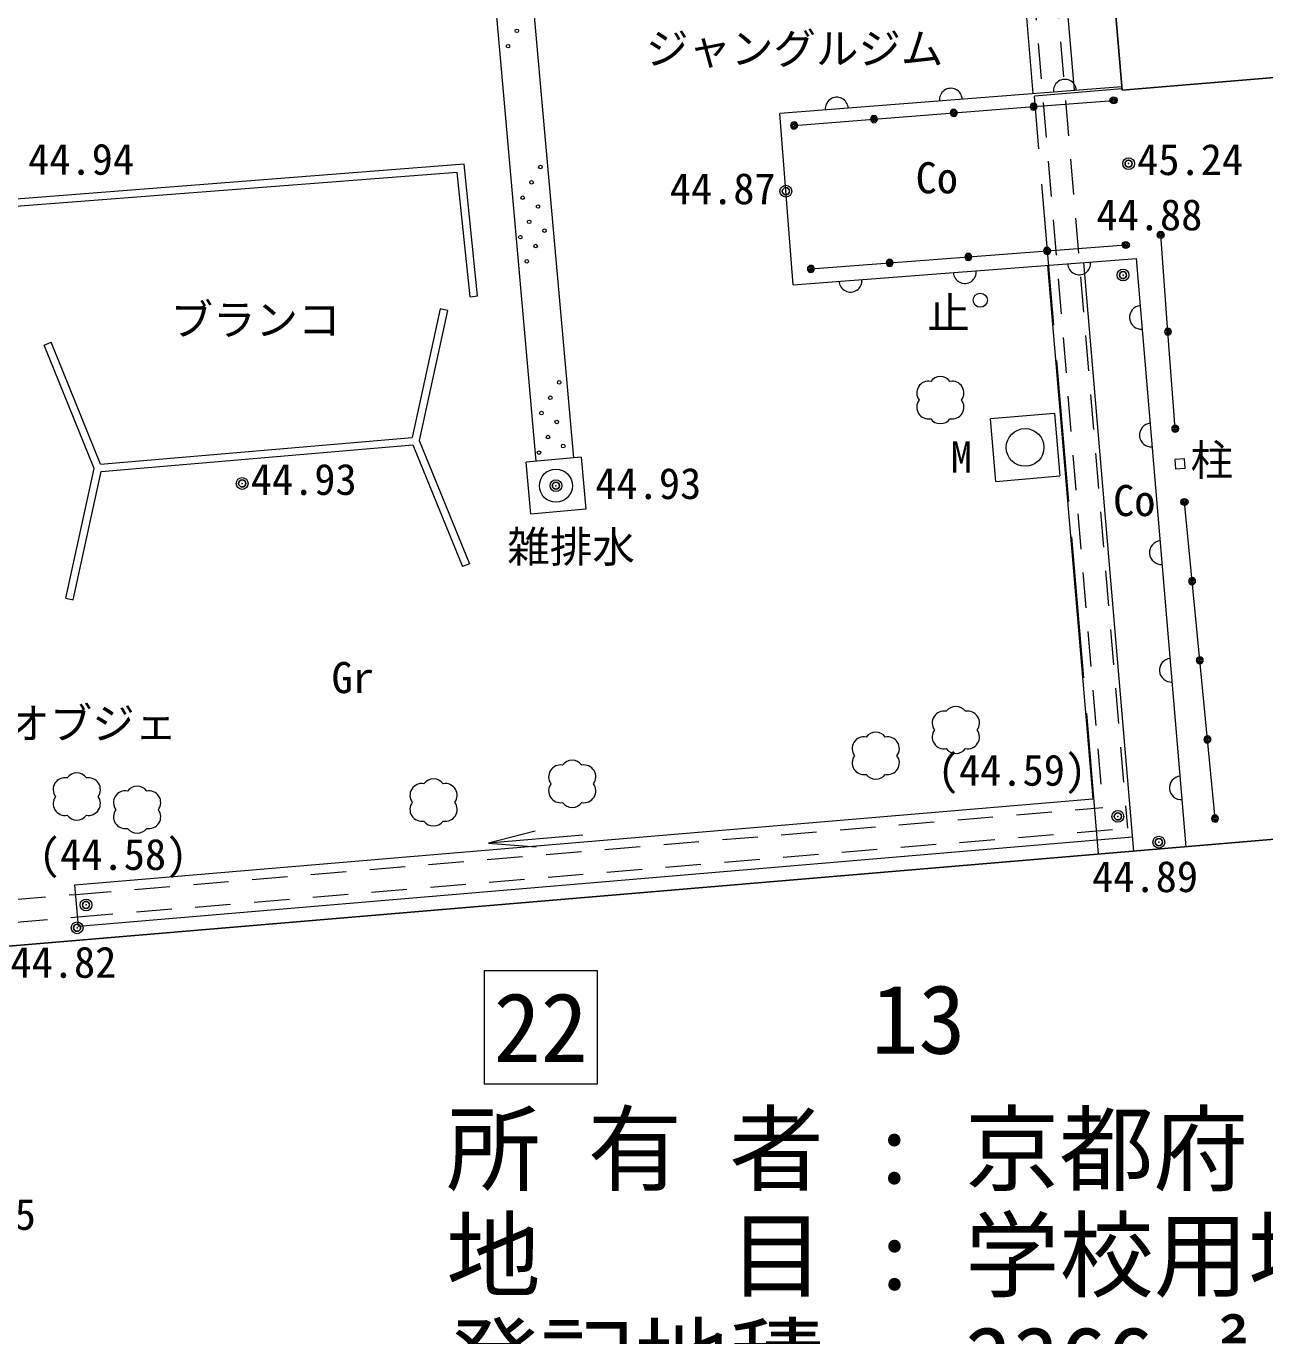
# Model space of a CAD drawing. Units: millimetres, scale not verified. Extents: x -29071210 to -28860960, y -117775216 to -117329466.
# Drawn here: x -29006554 to -28993434, y -117582657 to -117568782 of the extents above; entities that cross this region are included whole.
import ezdxf
from ezdxf.enums import TextEntityAlignment as Align

# ---------------------------------------------------------------- set-up
doc = ezdxf.new("R2010")
doc.units = ezdxf.units.MM
doc.header["$LTSCALE"] = 250
doc.header["$PDMODE"] = 32
doc.header["$PDSIZE"] = 125
doc.linetypes.add('DASHED', pattern=[7.5, 6, -1.5])
doc.linetypes.add('USER4', pattern=[2.5, 1.5, -1])
for name, color, linetype, lineweight in [('S-SUV', 7, 'Continuous', 13), ('S-SUV-HTXT', 7, 'Continuous', 13), ('S-SUV-SRVR', 3, 'Continuous', 13), ('S-SUV-STR', 1, 'Continuous', 25)]:
    doc.layers.add(name, color=color, linetype=linetype, lineweight=lineweight)
doc.styles.add('ＭＳ ゴシック', font='')
doc.styles.get('ＭＳ ゴシック').set_extended_font_data('MS Gothic')

# ---------------------------------------------------------------- blocks, each defined once
blk = doc.blocks.new('ﾌﾟﾛｯﾄﾏｰｸ-03_1')
at = {"color": 3, "linetype": 'Continuous', "lineweight": 25}
blk.add_circle((0, 0), 0.5, dxfattribs=at)
at = {"color": 3}
blk.add_point((0, 0), dxfattribs=at)
blk = doc.blocks.new('植樹')
at = {"color": 7, "linetype": 'Continuous', "lineweight": 13}
for centre, radius, start, end in [((-0.5, 0.3), 0.5, 79.1621, 216.8699), ((0, 0.5), 0.499, 35.631, 144.369), ((0.5, 0.3), 0.5, 323.1301, 100.8379), ((-0.5, -0.3), 0.5, 143.1301, 280.8379), ((0.5, -0.3), 0.5, 259.1621, 36.8699), ((0, -0.5), 0.499, 215.631, 324.369)]:
    blk.add_arc(centre, radius, start, end, dxfattribs=at)
blk = doc.blocks.new('open_arrow')
at = {"color": 0, "linetype": 'Continuous', "lineweight": -2}
blk.add_lwpolyline([(7.5, 1.25), (0, 0), (7.5, -1.25)], dxfattribs=at)

msp = doc.modelspace()

# ---------------------------------------------------------------- linework, layer by layer
at = {"layer": 'S-SUV'}
for p, q in [((-28996304.2, -117564613.2), (-28995890, -117569494.7)), ((-28995451.4, -117569460.2), (-28995865.7, -117564576.6)), ((-29001195, -117568414), (-29000757.3, -117573355.2)), ((-29001593.4, -117568449.3), (-29001155.7, -117573390.5)), ((-28994948.1, -117569422.6), (-28998571.7, -117569707.2)), ((-28996728.1, -117569700.2), (-28995882.1, -117569633.7)), ((-28995882.1, -117569633.7), (-28995036.2, -117569567.3)), ((-28998429.3, -117571520.6), (-28998571.7, -117569707.2)), ((-28998420, -117569833), (-28997574, -117569766.6)), ((-28997574, -117569766.6), (-28996728.1, -117569700.2)), ((-29001916, -117570245), (-29006842.8, -117570626.8)), ((-29001987.6, -117570330.8), (-29006754.8, -117570700.2)), ((-29001852.6, -117571648.2), (-29001987.6, -117570330.8)), ((-29001773, -117571640), (-29001916, -117570245)), ((-28994460, -117572019), (-28994537, -117570992)), ((-28996574.2, -117571226.1), (-28995740.3, -117571162.7)), ((-28995740.3, -117571162.7), (-28994906.4, -117571099.3)), ((-28998429.3, -117571520.6), (-28994794.7, -117571244.1)), ((-28998242, -117571353), (-28997408.1, -117571289.6)), ((-28997408.1, -117571289.6), (-28996574.2, -117571226.1)), ((-28995736.7, -117571315.8), (-28995257.1, -117576968.4)), ((-28995352.8, -117571286.6), (-28994823.7, -117577522.2)), ((-28994266.1, -117577475), (-28994793.8, -117571244.1)), ((-29001852.6, -117571648.2), (-29001773, -117571640)), ((-29002167.6, -117571778.1), (-29002465.4, -117573137.9)), ((-29002089.5, -117571795.2), (-29002390.9, -117573171.7)), ((-29002089.5, -117571795.2), (-29002167.6, -117571778.1)), ((-28994383, -117573046), (-28994460, -117572019)), ((-29006364.1, -117572161.1), (-29006289.9, -117572130.9)), ((-29005833.1, -117573466.3), (-29006364.1, -117572161.1)), ((-29005765.4, -117573420.4), (-29006289.9, -117572130.9)), ((-28995662, -117572885), (-28996340.2, -117572942.5)), ((-28996284, -117573605), (-28996340.2, -117572942.5)), ((-28995662, -117572885), (-28995605.8, -117573547.5)), ((-29005765.4, -117573420.4), (-29002465.4, -117573137.9)), ((-29005758.6, -117573500.1), (-29002458.6, -117573217.6)), ((-29002458.6, -117573217.6), (-29001934.1, -117574507.1)), ((-29002390.9, -117573171.7), (-29001859.9, -117574476.9)), ((-29000676, -117573348), (-29001258.9, -117573399.6)), ((-29001210, -117573952), (-29001258.9, -117573399.6)), ((-29000676, -117573348), (-29000627.1, -117573900.4)), ((-28994286, -117573364.3), (-28994385.7, -117573371.7)), ((-28994385.7, -117573371.7), (-28994378.3, -117573471.4)), ((-28994278.6, -117573464), (-28994286, -117573364.3)), ((-29006134.5, -117574842.8), (-29005833.1, -117573466.3)), ((-29006056.4, -117574859.9), (-29005758.6, -117573500.1)), ((-28996284, -117573605), (-28995605.8, -117573547.5)), ((-28994378.3, -117573471.4), (-28994278.6, -117573464)), ((-28994204, -117574661.5), (-28994285, -117573823)), ((-29000627.1, -117573900.4), (-29001210, -117573952)), ((-29001859.9, -117574476.9), (-29001934.1, -117574507.1)), ((-28994123, -117575500), (-28994204, -117574661.5)), ((-29006134.5, -117574842.8), (-29006056.4, -117574859.9)), ((-28994042, -117576338.5), (-28994123, -117575500)), ((-28993961, -117577177), (-28994042, -117576338.5)), ((-29006037.3, -117577880.7), (-28995257.1, -117576968.4)), ((-28994836.3, -117577374.4), (-29006000.2, -117578319.1)), ((-29000659.4, -117577352.7), (-29001655.9, -117577437)), ((-29006000, -117578321), (-29006037.3, -117577880.7))]:
    msp.add_line(p, q, dxfattribs=at)
at = {"layer": 'S-SUV', "linetype": 'USER4'}
for p, q in [((-28996205.5, -117564606.7), (-28995149, -117577059.6)), ((-28995966.3, -117564587), (-28994889.6, -117577278.5)), ((-29006028.8, -117577980.3), (-28995149, -117577059.6)), ((-29006008.6, -117578219.5), (-28994889.6, -117577278.5)), ((-29007968.2, -117578144.4), (-29006028.8, -117577980.3)), ((-29007947.9, -117578383.6), (-29006008.6, -117578219.5))]:
    msp.add_line(p, q, dxfattribs=at)
at = {"layer": 'S-SUV', "linetype": 'DASHED'}
for p in [(-28994946.2, -117569444.7), (-28995193.9, -117577553.5)]:
    msp.add_line(p, (-28995874, -117569523.3), dxfattribs=at)
at = {"layer": 'S-SUV'}
for centre, radius in [((-29001356.4, -117568831.1), 18.8), ((-29001450.2, -117568993.5), 18.8), ((-28995036.2, -117569567.3), 37.5), ((-28995036.2, -117569567.3), 25), ((-28995036.2, -117569567.3), 12.5), ((-29001107, -117570274.1), 18.8), ((-29001200.8, -117570436.5), 18.8), ((-29001294.5, -117570598.9), 18.8), ((-29001132.1, -117570692.7), 18.8), ((-29001225.9, -117570855), 18.8), ((-29001319.6, -117571017.4), 18.8), ((-29001063.5, -117570948.8), 18.8), ((-28994906.4, -117571099.3), 37.5), ((-28994537, -117570992), 37.5), ((-28994537, -117570992), 25), ((-28994537, -117570992), 12.5), ((-29001157.2, -117571111.2), 18.8), ((-28994906.4, -117571099.3), 25), ((-28994906.4, -117571099.3), 12.5), ((-29001251, -117571273.5), 18.8), ((-28996448, -117571685), 75), ((-29000908.8, -117572556.2), 18.8), ((-29001002.6, -117572718.6), 18.8), ((-29001096.3, -117572881), 18.8), ((-29000934, -117572974.7), 18.8), ((-29001026.7, -117573135.1), 18.8), ((-28995973, -117573245), 200), ((-29001121.5, -117573299.5), 18.8), ((-29000865.3, -117573230.8), 18.8), ((-29000943, -117573650), 175), ((-28994285, -117573823), 37.5), ((-28994285, -117573823), 25), ((-28994285, -117573823), 12.5)]:
    msp.add_circle(centre, radius, dxfattribs=at)
for centre, radius, start, end in [((-28995552.3, -117569466.3), 121.2, 2.70197, 186.27723), ((-28997968.1, -117569656), 121.2, 2.70197, 186.27723), ((-28996760.2, -117569561.1), 121.2, 2.70197, 186.27723), ((-28996728.1, -117569700.2), 37.5, 0, 180), ((-28996728.1, -117569700.2), 25, 0, 180), ((-28995882.1, -117569633.7), 37.5, 0, 180), ((-28995882.1, -117569633.7), 37.5, 180, 0), ((-28995882.1, -117569633.7), 25, 0, 180), ((-28995882.1, -117569633.7), 25, 180, 0), ((-28995882.1, -117569633.7), 12.5, 0, 180), ((-28995882.1, -117569633.7), 12.5, 180, 0), ((-28998420, -117569833), 37.5, 0, 180), ((-28998420, -117569833), 25, 0, 180), ((-28997574, -117569766.6), 37.5, 0, 180), ((-28997574, -117569766.6), 37.5, 180, 0), ((-28997574, -117569766.6), 25, 0, 180), ((-28997574, -117569766.6), 25, 180, 0), ((-28997574, -117569766.6), 12.5, 0, 180), ((-28997574, -117569766.6), 12.5, 180, 0), ((-28996728.1, -117569700.2), 37.5, 180, 0), ((-28996728.1, -117569700.2), 25, 180, 0), ((-28996728.1, -117569700.2), 12.5, 0, 180), ((-28996728.1, -117569700.2), 12.5, 180, 0), ((-28998420, -117569833), 37.5, 180, 0), ((-28998420, -117569833), 25, 180, 0), ((-28998420, -117569833), 12.5, 0, 180), ((-28998420, -117569833), 12.5, 180, 0), ((-28996574.2, -117571226.1), 37.5, 0, 180), ((-28996574.2, -117571226.1), 25, 0, 180), ((-28995740.3, -117571162.7), 37.5, 0, 180), ((-28995740.3, -117571162.7), 37.5, 180, 0), ((-28995740.3, -117571162.7), 25, 0, 180), ((-28995740.3, -117571162.7), 25, 180, 0), ((-28995740.3, -117571162.7), 12.5, 0, 180), ((-28995740.3, -117571162.7), 12.5, 180, 0), ((-28998242, -117571353), 37.5, 0, 180), ((-28998242, -117571353), 25, 0, 180), ((-28998242, -117571353), 12.5, 0, 180), ((-28997408.1, -117571289.6), 37.5, 0, 180), ((-28997408.1, -117571289.6), 37.5, 180, 0), ((-28997408.1, -117571289.6), 25, 0, 180), ((-28997408.1, -117571289.6), 25, 180, 0), ((-28997408.1, -117571289.6), 12.5, 0, 180), ((-28997408.1, -117571289.6), 12.5, 180, 0), ((-28996574.2, -117571226.1), 37.5, 180, 0), ((-28996574.2, -117571226.1), 25, 180, 0), ((-28996574.2, -117571226.1), 12.5, 0, 180), ((-28996574.2, -117571226.1), 12.5, 180, 0), ((-28995400.2, -117571293.7), 121.5, 182.72457, 5.97491), ((-28998242, -117571353), 37.5, 180, 0), ((-28998242, -117571353), 25, 180, 0), ((-28998242, -117571353), 12.5, 180, 0), ((-28997823.3, -117571478), 121.5, 182.72457, 5.97491), ((-28996611.7, -117571385.8), 121.5, 182.72457, 5.97491), ((-28994741.8, -117571867.2), 125.1, 94.87883, 274.82005), ((-28994460, -117572019), 37.5, 0, 180), ((-28994460, -117572019), 37.5, 180, 0), ((-28994460, -117572019), 25, 0, 180), ((-28994460, -117572019), 25, 180, 0), ((-28994460, -117572019), 12.5, 0, 180), ((-28994460, -117572019), 12.5, 180, 0), ((-28994636, -117573113.4), 125.1, 94.87883, 274.82005), ((-28994383, -117573046), 37.5, 0, 180), ((-28994383, -117573046), 37.5, 180, 0), ((-28994383, -117573046), 25, 0, 180), ((-28994383, -117573046), 25, 180, 0), ((-28994383, -117573046), 12.5, 0, 180), ((-28994383, -117573046), 12.5, 180, 0), ((-28994530.3, -117574359.5), 125.1, 94.87883, 274.82005), ((-28994204, -117574661.5), 37.5, 0, 180), ((-28994204, -117574661.5), 37.5, 180, 0), ((-28994204, -117574661.5), 25, 0, 180), ((-28994204, -117574661.5), 25, 180, 0), ((-28994204, -117574661.5), 12.5, 0, 180), ((-28994204, -117574661.5), 12.5, 180, 0), ((-28994424.6, -117575605.7), 125.1, 94.87883, 274.82005), ((-28994123, -117575500), 37.5, 0, 180), ((-28994123, -117575500), 37.5, 180, 0), ((-28994123, -117575500), 25, 0, 180), ((-28994123, -117575500), 25, 180, 0), ((-28994123, -117575500), 12.5, 0, 180), ((-28994123, -117575500), 12.5, 180, 0), ((-28994042, -117576338.5), 37.5, 0, 180), ((-28994042, -117576338.5), 37.5, 180, 0), ((-28994042, -117576338.5), 25, 0, 180), ((-28994042, -117576338.5), 25, 180, 0), ((-28994042, -117576338.5), 12.5, 0, 180), ((-28994042, -117576338.5), 12.5, 180, 0), ((-28994318.9, -117576851.9), 125.1, 94.87883, 274.82005), ((-28993961, -117577177), 37.5, 0, 180), ((-28993961, -117577177), 25, 0, 180), ((-28993961, -117577177), 12.5, 0, 180), ((-28993961, -117577177), 37.5, 180, 0), ((-28993961, -117577177), 25, 180, 0), ((-28993961, -117577177), 12.5, 180, 0)]:
    msp.add_arc(centre, radius, start, end, dxfattribs=at)
at = {"layer": 'S-SUV-HTXT', "lineweight": 15}
msp.add_lwpolyline([(-29000504.1, -117578789.2), (-29001704.1, -117578789.2), (-29001704.1, -117579989.2), (-29000504.1, -117579989.2)], close=True, dxfattribs=at)
at = {"layer": 'S-SUV-STR'}
for p, q in [((-28960073, -117566608), (-28994945, -117569458.4)), ((-28983643, -117576576), (-29007927, -117578631))]:
    msp.add_line(p, q, dxfattribs=at)
msp.add_lwpolyline([(-29019166, -117564395), (-28995536.8, -117562482.8), (-28994945, -117569458.4)], dxfattribs=at)

# ---------------------------------------------------------------- block references
at = {"layer": 'S-SUV', "xscale": 250, "yscale": 250}
for p in [(-28996871, -117572743), (-28996706.9, -117576238.4), (-28997555, -117576511), (-29000770, -117576809), (-29006018, -117576944), (-29005379, -117577083), (-29002239, -117577006)]:
    msp.add_blockref('植樹', p, dxfattribs=at)
at = {"layer": 'S-SUV', "xscale": 66.7, "yscale": 66.7, "rotation": 4.8}
msp.add_blockref('open_arrow', (-29001655.9, -117577437), dxfattribs=at)
at = {"layer": 'S-SUV-SRVR', "xscale": 75, "yscale": 75}
for p in [(-28994877, -117570237.8), (-28998507.1, -117570529.7), (-28994935.3, -117571418.8), (-29004266.2, -117573626.5), (-29000943, -117573650), (-28994990.6, -117577154.5), (-28994556.5, -117577426.8), (-29005920, -117578091.9), (-29006014.5, -117578334.2)]:
    msp.add_blockref('ﾌﾟﾛｯﾄﾏｰｸ-03_1', p, dxfattribs=at)

# ---------------------------------------------------------------- texts
at = {"layer": 'S-SUV-HTXT', "style": 'ＭＳ ゴシック'}
for s, height, p in [('ジャングルジム', 329.9, (-28999988.6, -117569282.2)), ('Co', 329.9, (-28997132.7, -117570651.6)), ('止', 329.9, (-28997009, -117572085.7)), ('ブランコ', 329.9, (-29005024.6, -117572155.4)), ('Co', 329.9, (-28995040.9, -117574071.4)), ('Gr', 329.9, (-29003319.1, -117575947.4)), ('石オブジェ', 329.9, (-29007204.9, -117576432.6)), ('所 有 者 : 京都府', 733.1, (-29002104.1, -117581264.2)), ('地\u3000\u3000目 : 学校用地', 733.1, (-29002104.1, -117582389.2)), ('登記地積 : 2366㎡', 733.1, (-29002104.1, -117583514.2))]:
    msp.add_text(s, height=height, dxfattribs=at).set_placement(p, align=Align.BOTTOM_LEFT)
for s, height, p in [('M', 329.9, (-28996648.4, -117573345.6)), ('22', 733.1, (-29001104.1, -117579389.2))]:
    msp.add_text(s, height=height, dxfattribs=at).set_placement(p, align=Align.MIDDLE_CENTER)
msp.add_text('柱', height=329.9, dxfattribs=at).set_placement((-28994220.6, -117573379.2), align=Align.MIDDLE_LEFT)
msp.add_text('雑排水', height=329.9, dxfattribs=at).set_placement((-29000782.5, -117574562.6), align=Align.BOTTOM_CENTER)
msp.add_text('13', height=733.1, dxfattribs=at).set_placement((-28996604.1, -117579889.2), align=Align.BOTTOM_RIGHT)
at = {"layer": 'S-SUV-SRVR', "style": 'ＭＳ ゴシック'}
for s, p in [('44.94', (-29006533.2, -117570454.7)), ('45.24', (-28994786.1, -117570458)), ('44.87', (-28999737.2, -117570766.5)), ('44.88', (-28995217.6, -117571043.3)), ('44.93', (-29004175.3, -117573846.7)), ('44.89', (-28995262.9, -117578055.3)), ('44.82', (-29006720.9, -117578962.7)), ('45.15', (-29007573.4, -117581633.8))]:
    msp.add_text(s, height=329.9, dxfattribs=at).set_placement(p, align=Align.BOTTOM_LEFT)
msp.add_text('44.93', height=329.9, dxfattribs=at).set_placement((-29000525.4, -117573626.7), align=Align.MIDDLE_LEFT)
for s, p in [('(44.59)', (-28996112.3, -117576928)), ('(44.58)', (-29005632.9, -117577820.2))]:
    msp.add_text(s, height=329.9, dxfattribs=at).set_placement(p, align=Align.BOTTOM_CENTER)

doc.saveas('drawing.dxf')
